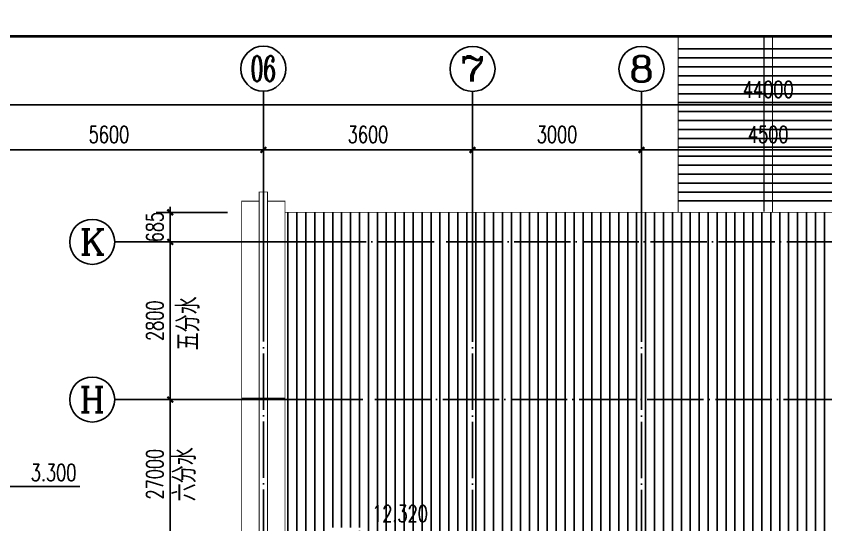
# Model space of a CAD drawing. Extents: x 8254 to 366479, y -216343 to -120021.
# Drawn here: x 266160 to 280537, y -149730 to -140697 of the extents above; entities that cross this region are included whole.
import ezdxf
from ezdxf.enums import TextEntityAlignment as Align

# ---------------------------------------------------------------- set-up
doc = ezdxf.new("R2010")
doc.units = 0
doc.header["$LTSCALE"] = 500
doc.header["$MEASUREMENT"] = 0
doc.linetypes.add('DOTE', pattern=[2.42, 2, -0.2, 0.02, -0.2])
doc.layers.get('0').update_dxf_attribs({"linetype": 'CONTINUOUS'})
doc.layers.get('Defpoints').update_dxf_attribs({"linetype": 'CONTINUOUS'})
for name, color, linetype in [('AXIS', 3, 'CONTINUOUS'), ('AXIS_TEXT', 7, 'CONTINUOUS'), ('DIM_ELEV', 3, 'CONTINUOUS'), ('DOTE', 1, 'DOTE'), ('PUB_DIM', 3, 'CONTINUOUS'), ('PUB_TEXT', 3, 'CONTINUOUS')]:
    doc.layers.add(name, color=color, linetype=linetype)
doc.styles.add('_HZTXT', font='txt.shx', dxfattribs={"width": 0.8, "bigfont": 'hztxt.shx'})
doc.styles.add('_TCH_AXIS', font='COMPLEX', dxfattribs={"bigfont": 'GBCBIG'})
doc.styles.add('_TCH_DIM', font='SIMPLEX', dxfattribs={"bigfont": 'GBCBIG'})
doc.styles.add('_TCH_DIM_T3', font='SIMPLEX', dxfattribs={"width": 0.705882, "bigfont": 'GBCBIG'})
doc.styles.add('COMPLEX', font='COMPLEX')
doc.dimstyles.new('_TCH_ARCH&&100', dxfattribs={"dimtxt": 297.5, "dimasz": 100, "dimexe": 250, "dimexo": 300, "dimgap": 126.25, "dimtad": 1, "dimlfac": 0.001, "dimzin": 0, "dimdsep": 46, "dimtxsty": '_TCH_DIM_T3', "dimblk": 'ARCHTICK', "dimcen": 0.09, "dimclrt": 7, "dimazin": 2, "dimtfac": 1, "dimtix": 1, "dimtmove": 2, "dimatfit": 3, "dimfxl": 0, "dimtolj": 1, "dimtzin": 0, "dimarcsym": 0})

# ---------------------------------------------------------------- blocks, each defined once
blk = doc.blocks.new('_AXISO')
blk.add_circle((0, 0), 0.5)
at = {"layer": 'AXIS_TEXT', "style": 'COMPLEX', "width": 1.041667}
blk.add_attdef('A', text='', height=0.56, dxfattribs=at).set_placement((-0.25, -0.28), (0.25, -0.28), align=Align.FIT)
blk = doc.blocks.new('GRTHRTH')
h = blk.add_hatch()
h.set_pattern_fill('ANSI31', color=251, scale=100, angle=135, style=0)
h.set_pattern_definition([(180, (0, -78414.48), (-1e-14, -158.75), [])])
h.paths.add_polyline_path([(277914.227, -141141.338), (277914.227, -144066.338), (279514.227, -144066.338), (279589.223, -144066.338), (279589.306, -141141.338)])
h.paths.add_polyline_path([(281114.227, -141141.338), (279589.306, -141141.338), (279589.223, -144066.338), (281114.227, -144066.338)])
h.paths.add_polyline_path([(278969.227, -141832.695), (280059.227, -141832.695), (280059.227, -142282.695), (278969.227, -142282.695)], flags=9)
h.paths.add_polyline_path([(279069.227, -142632.695), (279959.227, -142632.695), (279959.227, -143082.695), (279069.227, -143082.695)], flags=9)
h = blk.add_hatch()
h.set_pattern_fill('ANSI31', color=251, scale=100, angle=45, style=0)
h.set_pattern_definition([(90, (0, -78328.64), (-158.75, 1e-14), [])])
h.paths.add_polyline_path([(274264.227, -144180.504), (270934.05, -144180.504), (270934.05, -144705.504), (271910.53, -144705.504), (274264.227, -144705.504)])
h.paths.add_polyline_path([(277264.227, -144180.504), (274264.227, -144180.504), (274264.227, -144705.504), (277264.227, -144705.504)])
h.paths.add_polyline_path([(281764.227, -144180.504), (279514.227, -144180.504), (277264.227, -144180.504), (277264.227, -144705.504), (281764.227, -144705.504)])
h.paths.add_polyline_path([(284764.227, -144180.504), (281764.227, -144180.504), (281764.227, -144705.504), (284764.227, -144705.504)])
h.paths.add_polyline_path([(288094.404, -144180.504), (284764.227, -144180.504), (284764.227, -144705.504), (288094.404, -144705.504)])
h.paths.add_polyline_path([(288094.404, -144705.504), (286875.031, -144705.504), (284764.227, -144705.504), (284764.227, -147505.504), (288094.404, -147505.504)])
h.paths.add_polyline_path([(284764.227, -144705.504), (281764.227, -144705.504), (281764.227, -147505.504), (282333.833, -147505.504), (282053.578, -147225.249), (282653.578, -147225.249), (282373.323, -147505.504), (284764.227, -147505.504)])
h.paths.add_polyline_path([(281764.227, -144705.504), (277264.227, -144705.504), (277264.227, -147505.504), (281764.227, -147505.504)])
h.paths.add_polyline_path([(277264.227, -144705.504), (274264.227, -144705.504), (274264.227, -147505.504), (277264.227, -147505.504)])
h.paths.add_polyline_path([(274264.227, -144705.504), (270934.05, -144705.504), (270934.05, -147505.504), (271910.53, -147505.504), (274264.227, -147505.504)])
h.paths.add_polyline_path([(274264.227, -147505.504), (270934.05, -147505.504), (270934.05, -150080.504), (272010.513, -150080.504), (271710.513, -149780.504), (272310.513, -149780.504), (272010.513, -150080.504), (274264.227, -150080.504)])
h.paths.add_polyline_path([(277264.227, -147505.504), (274264.227, -147505.504), (274264.227, -150080.504), (274339.05, -150080.504), (274339.05, -151430.504), (275183.771, -151430.504), (274893.449, -151140.182), (275493.449, -151140.182), (275203.126, -151430.504), (277264.227, -151430.504)])
h.paths.add_polyline_path([(281764.227, -147505.504), (277264.227, -147505.504), (277264.227, -151430.504), (277339.05, -151430.504), (277339.05, -152780.504), (281689.404, -152780.504), (281689.404, -151430.504), (281764.227, -151430.504)])
h.paths.add_polyline_path([(279038.734, -152463.718), (278738.734, -152763.718), (278438.734, -152463.718)], flags=16)
h.paths.add_polyline_path([(284764.227, -147505.504), (282373.323, -147505.504), (282353.578, -147525.249), (282333.833, -147505.504), (281764.227, -147505.504), (281764.227, -151430.504), (283825.328, -151430.504), (283535.005, -151140.182), (284135.005, -151140.182), (283844.683, -151430.504), (284689.404, -151430.504), (284689.404, -150080.504), (284764.227, -150080.504)])
h.paths.add_polyline_path([(288094.404, -147505.504), (286875.031, -147505.504), (284764.227, -147505.504), (284764.227, -150080.504), (286042.542, -150080.504), (285817.542, -149855.504), (286417.542, -149855.504), (286192.542, -150080.504), (288094.404, -150080.504)])
h.paths.add_polyline_path([(282779.203, -147199.624), (283927.953, -147199.624), (283927.953, -146753.374), (282779.203, -146753.374)], flags=24)
h.paths.add_polyline_path([(272436.138, -149754.879), (273584.888, -149754.879), (273584.888, -149308.629), (272436.138, -149308.629)], flags=24)
h.paths.add_polyline_path([(275619.074, -151114.557), (276767.824, -151114.557), (276767.824, -150668.307), (275619.074, -150668.307)], flags=24)
h.paths.add_polyline_path([(279204.359, -152438.093), (280313.109, -152438.093), (280313.109, -151991.843), (279204.359, -151991.843)], flags=24)
h.paths.add_polyline_path([(282260.63, -151114.557), (283409.38, -151114.557), (283409.38, -150668.307), (282260.63, -150668.307)], flags=24)
h.paths.add_polyline_path([(286543.167, -149829.879), (287691.917, -149829.879), (287691.917, -149383.629), (286543.167, -149383.629)], flags=24)
at = {"color": 251}
for points, const_width in [([(301699.227, -138904.538), (301699.227, -141055.504), (257329.227, -141055.504), (257329.227, -138904.538)], 50), ([(277914.227, -141055.504), (277914.227, -144180.504)], 20), ([(279439.227, -141055.504), (279439.227, -144168.941)], 20), ([(279589.306, -141055.504), (279589.223, -144180.504)], 20), ([(270934.05, -155657.544), (270934.05, -143980.504), (270624.05, -143980.504), (270624.05, -143820.504), (270474.05, -143820.504), (270474.05, -143980.504), (270164.05, -143980.504), (270164.05, -156427.544)], 15), ([(270474.05, -143980.504), (270474.05, -150080.504)], 15), ([(270624.05, -143980.504), (270624.05, -150080.504)], 15), ([(270934.05, -144180.504), (279514.227, -144180.504)], 15), ([(288094.404, -144180.504), (279514.227, -144180.504)], 15), ([(270164.05, -147480.504), (270934.05, -147480.504)], 20)]:
    blk.add_lwpolyline(points, dxfattribs=dict(at, const_width=const_width))
at = {"layer": 'AXIS', "color": 251}
blk.add_line((270549.227, -146029.175), (270549.227, -142029.175), dxfattribs=at)
at = {"layer": 'DIM_ELEV', "color": 251}
blk.add_line((265489.227, -149051.188), (267289.227, -149051.188), dxfattribs=at)
at = {"layer": 'DOTE', "color": 251}
for p, q in [((270549.227, -156155.504), (270549.227, -143155.504)), ((274264.227, -156159.483), (274264.227, -143159.483)), ((277264.227, -156159.483), (277264.227, -143159.483)), ((270164.05, -144705.504), (289202.203, -144705.504)), ((268895.885, -147505.504), (289328.936, -147505.504))]:
    blk.add_line(p, q, dxfattribs=at)
at = {"layer": 'AXIS', "color": 251}
ref = blk.add_blockref('_AXISO', (270549.227, -141629.175), dxfattribs=dict(at, xscale=800, yscale=800, zscale=800))
ref.add_attrib('A', '06', dxfattribs={"layer": 'AXIS_TEXT', "color": 251, "height": 452.5483, "style": '_TCH_AXIS', "width": 0.617647}).set_placement((270322.953, -141855.45), (270775.501, -141855.45), align=Align.FIT)
at = {"layer": 'DIM_ELEV', "color": 7, "style": '_TCH_DIM', "width": 0.705882}
for s, p in [('3.300', (266419.227, -148951.088)), ('12.320', (272480.513, -149680.404))]:
    blk.add_text(s, height=297.5, dxfattribs=at).set_placement(p)
blk = doc.blocks.new('_ArchTick')
at = {"color": 0, "linetype": 'ByBlock', "const_width": 0.4}
blk.add_lwpolyline([(-0.5, -0.5), (0.5, 0.5)], dxfattribs=at)
blk = doc.blocks.new('*D101')
at = {"layer": 'Defpoints', "color": 0}
for p in [(268896, -144181), (270214, -144181), (270214, -144706)]:
    blk.add_point(p, dxfattribs=at)
at = {"layer": 'PUB_DIM', "color": 0, "lineweight": -2}
for p, q in [((269914, -144181), (268646, -144181)), ((268896, -144181), (268896, -144081)), ((268896, -144706), (268896, -144181)), ((269914, -144706), (268646, -144706)), ((268896, -144706), (268896, -144806))]:
    blk.add_line(p, q, dxfattribs=at)
at = {"layer": 'PUB_DIM', "color": 0, "lineweight": -2, "xscale": 100, "yscale": 100, "zscale": 100}
for p, rotation in [((268896, -144181), 270), ((268896, -144706), 90)]:
    blk.add_blockref('_ArchTick', p, dxfattribs=dict(at, rotation=rotation))
at = {"layer": 'PUB_DIM', "color": 7, "insert": (268621, -144443), "char_height": 297.5, "attachment_point": 5, "rotation": 90, "style": '_TCH_DIM_T3'}
blk.add_mtext('\\A1;685', dxfattribs=at)
blk = doc.blocks.new('*D103')
at = {"layer": 'Defpoints', "color": 0}
for p in [(268896, -147506), (271236, -147506), (271236, -150156)]:
    blk.add_point(p, dxfattribs=at)
at = {"layer": 'PUB_DIM', "color": 0, "lineweight": -2}
for p, q in [((270936, -147506), (268646, -147506)), ((268896, -150156), (268896, -147506)), ((270936, -150156), (268646, -150156))]:
    blk.add_line(p, q, dxfattribs=at)
at = {"layer": 'PUB_DIM', "color": 0, "lineweight": -2, "xscale": 100, "yscale": 100, "zscale": 100}
for p, rotation in [((268896, -147506), 90), ((268896, -150156), 270)]:
    blk.add_blockref('_ArchTick', p, dxfattribs=dict(at, rotation=rotation))
at = {"layer": 'PUB_DIM', "color": 7, "insert": (268621, -148831), "char_height": 297.5, "attachment_point": 5, "rotation": 90, "style": '_TCH_DIM_T3'}
blk.add_mtext('\\A1;27000', dxfattribs=at)
blk = doc.blocks.new('*D104')
at = {"layer": 'Defpoints', "color": 0}
for p in [(268896, -144706), (271236, -144706), (271236, -147506)]:
    blk.add_point(p, dxfattribs=at)
at = {"layer": 'PUB_DIM', "color": 0, "lineweight": -2}
for p, q in [((270936, -144706), (268646, -144706)), ((268896, -147506), (268896, -144706)), ((270936, -147506), (268646, -147506))]:
    blk.add_line(p, q, dxfattribs=at)
at = {"layer": 'PUB_DIM', "color": 0, "lineweight": -2, "xscale": 100, "yscale": 100, "zscale": 100}
for p, rotation in [((268896, -144706), 90), ((268896, -147506), 270)]:
    blk.add_blockref('_ArchTick', p, dxfattribs=dict(at, rotation=rotation))
at = {"layer": 'PUB_DIM', "color": 7, "insert": (268621, -146106), "char_height": 297.5, "attachment_point": 5, "rotation": 90, "style": '_TCH_DIM_T3'}
blk.add_mtext('\\A1;2800', dxfattribs=at)
blk = doc.blocks.new('*D117')
at = {"layer": 'AXIS', "color": 0, "lineweight": -2}
for p, q in [((265064, -145272), (265064, -142822)), ((270549, -145272), (270549, -142822)), ((265064, -143072), (270549, -143072))]:
    blk.add_line(p, q, dxfattribs=at)
at = {"layer": 'Defpoints', "color": 0}
for p in [(270549, -143072), (265064, -145572), (270549, -145572)]:
    blk.add_point(p, dxfattribs=at)
at = {"layer": 'AXIS', "color": 0, "lineweight": -2, "xscale": 100, "yscale": 100, "zscale": 100, "rotation": 180}
blk.add_blockref('_ArchTick', (265064, -143072), dxfattribs=at)
at = {"layer": 'AXIS', "color": 0, "lineweight": -2, "xscale": 100, "yscale": 100, "zscale": 100}
blk.add_blockref('_ArchTick', (270549, -143072), dxfattribs=at)
at = {"layer": 'AXIS', "color": 7, "insert": (267807, -142797), "char_height": 297.5, "attachment_point": 5, "style": '_TCH_DIM_T3'}
blk.add_mtext('\\A1;5600', dxfattribs=at)
blk = doc.blocks.new('*D118')
at = {"layer": 'AXIS', "color": 0, "lineweight": -2}
for p, q in [((270549, -145272), (270549, -142822)), ((274264, -145272), (274264, -142822)), ((270549, -143072), (274264, -143072))]:
    blk.add_line(p, q, dxfattribs=at)
at = {"layer": 'Defpoints', "color": 0}
for p in [(274264, -143072), (270549, -145572), (274264, -145572)]:
    blk.add_point(p, dxfattribs=at)
at = {"layer": 'AXIS', "color": 0, "lineweight": -2, "xscale": 100, "yscale": 100, "zscale": 100, "rotation": 180}
blk.add_blockref('_ArchTick', (270549, -143072), dxfattribs=at)
at = {"layer": 'AXIS', "color": 0, "lineweight": -2, "xscale": 100, "yscale": 100, "zscale": 100}
blk.add_blockref('_ArchTick', (274264, -143072), dxfattribs=at)
at = {"layer": 'AXIS', "color": 7, "insert": (272407, -142797), "char_height": 297.5, "attachment_point": 5, "style": '_TCH_DIM_T3'}
blk.add_mtext('\\A1;3600', dxfattribs=at)
blk = doc.blocks.new('*D119')
at = {"layer": 'AXIS', "color": 0, "lineweight": -2}
for p, q in [((274264, -145272), (274264, -142822)), ((277264, -145272), (277264, -142822)), ((274264, -143072), (277264, -143072))]:
    blk.add_line(p, q, dxfattribs=at)
at = {"layer": 'Defpoints', "color": 0}
for p in [(277264, -143072), (274264, -145572), (277264, -145572)]:
    blk.add_point(p, dxfattribs=at)
at = {"layer": 'AXIS', "color": 0, "lineweight": -2, "xscale": 100, "yscale": 100, "zscale": 100, "rotation": 180}
blk.add_blockref('_ArchTick', (274264, -143072), dxfattribs=at)
at = {"layer": 'AXIS', "color": 0, "lineweight": -2, "xscale": 100, "yscale": 100, "zscale": 100}
blk.add_blockref('_ArchTick', (277264, -143072), dxfattribs=at)
at = {"layer": 'AXIS', "color": 7, "insert": (275764, -142797), "char_height": 297.5, "attachment_point": 5, "style": '_TCH_DIM_T3'}
blk.add_mtext('\\A1;3000', dxfattribs=at)
blk = doc.blocks.new('*D120')
at = {"layer": 'AXIS', "color": 0, "lineweight": -2}
for p, q in [((277264, -145272), (277264, -142822)), ((281764, -145272), (281764, -142822)), ((277264, -143072), (281764, -143072))]:
    blk.add_line(p, q, dxfattribs=at)
at = {"layer": 'Defpoints', "color": 0}
for p in [(281764, -143072), (277264, -145572), (281764, -145572)]:
    blk.add_point(p, dxfattribs=at)
at = {"layer": 'AXIS', "color": 0, "lineweight": -2, "xscale": 100, "yscale": 100, "zscale": 100, "rotation": 180}
blk.add_blockref('_ArchTick', (277264, -143072), dxfattribs=at)
at = {"layer": 'AXIS', "color": 0, "lineweight": -2, "xscale": 100, "yscale": 100, "zscale": 100}
blk.add_blockref('_ArchTick', (281764, -143072), dxfattribs=at)
at = {"layer": 'AXIS', "color": 7, "insert": (279514, -142797), "char_height": 297.5, "attachment_point": 5, "style": '_TCH_DIM_T3'}
blk.add_mtext('\\A1;4500', dxfattribs=at)
blk = doc.blocks.new('*D126')
at = {"layer": 'AXIS', "color": 0, "lineweight": -2}
for p, q in [((257514, -145272), (257514, -142022)), ((301514, -145272), (301514, -142022)), ((257514, -142272), (301514, -142272))]:
    blk.add_line(p, q, dxfattribs=at)
at = {"layer": 'Defpoints', "color": 0}
for p in [(301514, -142272), (257514, -145572), (301514, -145572)]:
    blk.add_point(p, dxfattribs=at)
at = {"layer": 'AXIS', "color": 0, "lineweight": -2, "xscale": 100, "yscale": 100, "zscale": 100, "rotation": 180}
blk.add_blockref('_ArchTick', (257514, -142272), dxfattribs=at)
at = {"layer": 'AXIS', "color": 0, "lineweight": -2, "xscale": 100, "yscale": 100, "zscale": 100}
blk.add_blockref('_ArchTick', (301514, -142272), dxfattribs=at)
at = {"layer": 'AXIS', "color": 7, "insert": (279514, -141997), "char_height": 297.5, "attachment_point": 5, "style": '_TCH_DIM_T3'}
blk.add_mtext('\\A1;44000', dxfattribs=at)

msp = doc.modelspace()

# ---------------------------------------------------------------- linework, layer by layer
at = {"layer": 'AXIS'}
for p, q in [((274264.227, -146033.154), (274264.227, -142033.154)), ((277264.227, -146033.154), (277264.227, -142033.154)), ((271910.53, -144705.504), (267910.53, -144705.504)), ((271910.53, -147505.504), (267910.53, -147505.504))]:
    msp.add_line(p, q, dxfattribs=at)

# ---------------------------------------------------------------- block references
msp.add_blockref('GRTHRTH', (0, 0))
ref = msp.add_blockref('_AXISO', (274264.227, -141633.154), dxfattribs=dict(at, xscale=800, yscale=800, zscale=800))
ref.add_attrib('A', '7', dxfattribs={"layer": 'AXIS_TEXT', "height": 452.548, "style": '_TCH_AXIS', "width": 1.5}).set_placement((274037.953, -141859.428), (274490.501, -141859.428), align=Align.FIT)
ref = msp.add_blockref('_AXISO', (277264.227, -141633.154), dxfattribs=dict(at, xscale=800, yscale=800, zscale=800))
ref.add_attrib('A', '8', dxfattribs={"layer": 'AXIS_TEXT', "height": 452.548, "style": '_TCH_AXIS', "width": 1.5}).set_placement((277037.953, -141859.428), (277490.501, -141859.428), align=Align.FIT)
ref = msp.add_blockref('_AXISO', (267510.53, -144705.504), dxfattribs=dict(at, xscale=800, yscale=800, zscale=800))
ref.add_attrib('A', 'K', dxfattribs={"layer": 'AXIS_TEXT', "height": 452.548, "style": '_TCH_AXIS', "width": 1.105263}).set_placement((267284.255, -144931.778), (267736.804, -144931.778), align=Align.FIT)
ref = msp.add_blockref('_AXISO', (267510.53, -147505.504), dxfattribs=dict(at, xscale=800, yscale=800, zscale=800))
ref.add_attrib('A', 'H', dxfattribs={"layer": 'AXIS_TEXT', "height": 452.548, "style": '_TCH_AXIS', "width": 1.05}).set_placement((267284.255, -147731.778), (267736.804, -147731.778), align=Align.FIT)

# ---------------------------------------------------------------- texts
at = {"layer": 'PUB_TEXT', "style": '_HZTXT', "width": 0.8}
for s, p in [('五分水', (269416.62, -146632.583)), ('六分水', (269351.321, -149313.379))]:
    msp.add_text(s, height=400, rotation=90, dxfattribs=at).set_placement(p)

# ---------------------------------------------------------------- dimensions: what is measured, and where the dimension line sits
at = {"layer": 'AXIS'}
for p1, p2, distance, text, picture, middle in [((257514.227, -145571.862), (301514.227, -145571.862), 3300, '44000', '*D126', (279514.227, -141996.862)), ((265064.227, -145571.862), (270549.227, -145571.862), 2500, '5600', '*D117', (267806.727, -142796.862)), ((270549.227, -145571.862), (274264.227, -145571.862), 2500, '3600', '*D118', (272406.727, -142796.862)), ((274264.227, -145571.862), (277264.227, -145571.862), 2500, '3000', '*D119', (275764.227, -142796.862)), ((277264.227, -145571.862), (281764.227, -145571.862), 2500, '4500', '*D120', (279514.227, -142796.862))]:
    dim = msp.add_aligned_dim(p1=p1, p2=p2, distance=distance, text=text, dimstyle='_TCH_ARCH&&100', override={"dimpost": 'M'}, dxfattribs=at)
    dim.commit()
    dim.dimension.update_dxf_attribs({"geometry": picture, "text_midpoint": middle})
at = {"layer": 'PUB_DIM'}
for p1, p2, distance, text, picture, middle in [((270214.037, -144705.504), (270214.037, -144180.504), 1318.152, '685', '*D101', (268620.885, -144443.004)), ((271236.217, -147505.504), (271236.217, -144705.504), 2340.332, '2800', '*D104', (268620.885, -146105.504)), ((271236.217, -150155.504), (271236.217, -147505.504), 2340.332, '27000', '*D103', (268620.885, -148830.504))]:
    dim = msp.add_aligned_dim(p1=p1, p2=p2, distance=distance, text=text, dimstyle='_TCH_ARCH&&100', override={"dimpost": 'M'}, dxfattribs=at)
    dim.commit()
    dim.dimension.update_dxf_attribs({"geometry": picture, "text_midpoint": middle})

doc.saveas('drawing.dxf')
